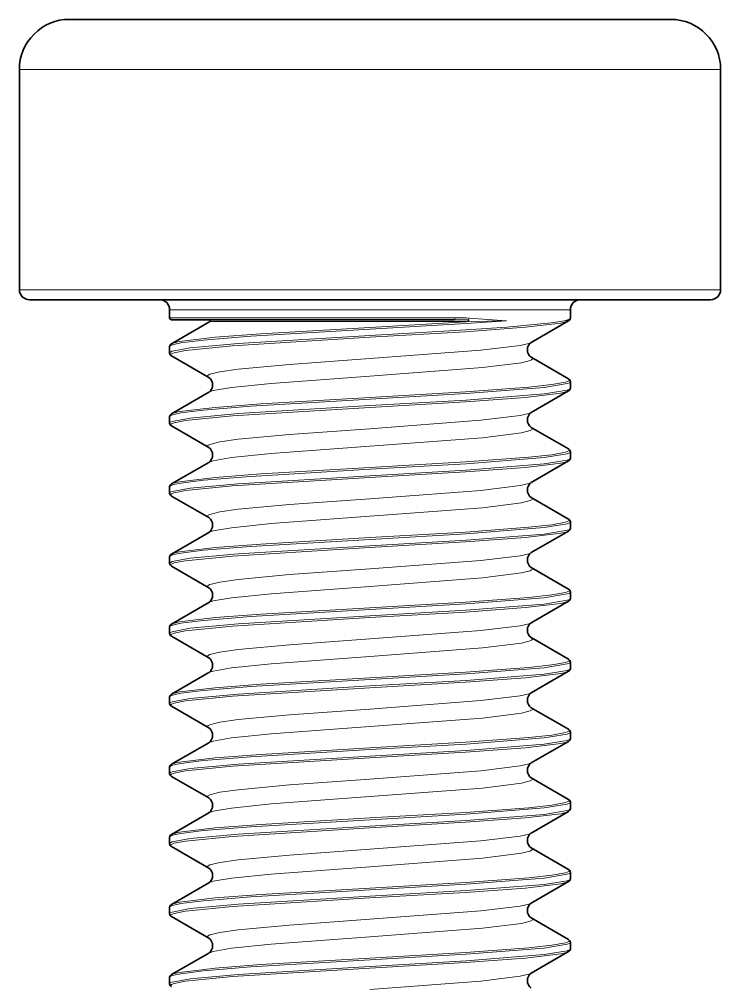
# Model space of a CAD drawing. Extents: x 276 to 976, y 40 to 757.
# Drawn here: x 594.5 to 601.5, y 747.29 to 756.95 of the extents above; entities that cross this region are included whole.
import ezdxf

# ---------------------------------------------------------------- set-up
doc = ezdxf.new("R2010")
doc.units = 0

msp = doc.modelspace()

# ---------------------------------------------------------------- linework, layer by layer
at = {"color": 7, "lineweight": 35, "ltscale": 0.110957}
msp.add_line((599.4345, 756.954), (594.9962, 756.954), dxfattribs=at)
at = {"color": 7, "lineweight": 35, "ltscale": 0.039043}
msp.add_line((600.9962, 756.954), (599.4345, 756.954), dxfattribs=at)
at = {"color": 7, "lineweight": 13, "ltscale": 0.129449}
for p, q in [((599.6742, 756.454), (594.4962, 756.454)), ((599.6742, 754.254), (594.4962, 754.254))]:
    msp.add_line(p, q, dxfattribs=at)
at = {"color": 7, "lineweight": 35, "ltscale": 0.055}
for p, q in [((594.4962, 754.254), (594.4962, 756.454)), ((601.4962, 754.254), (601.4962, 756.454))]:
    msp.add_line(p, q, dxfattribs=at)
at = {"color": 7, "lineweight": 13, "ltscale": 0.045551}
for p, q in [((601.4962, 756.454), (599.6742, 756.454)), ((601.4962, 754.254), (599.6742, 754.254))]:
    msp.add_line(p, q, dxfattribs=at)
at = {"color": 7, "lineweight": 35, "ltscale": 0.125752}
msp.add_line((599.6263, 754.154), (594.5962, 754.154), dxfattribs=at)
at = {"color": 7, "lineweight": 35, "ltscale": 0.044247}
msp.add_line((601.3962, 754.154), (599.6263, 754.154), dxfattribs=at)
at = {"color": 7, "lineweight": 13, "ltscale": 0.073972}
msp.add_line((598.9551, 754.054), (595.9962, 754.054), dxfattribs=at)
at = {"color": 7, "lineweight": 35, "ltscale": 0.001999}
msp.add_line((595.9962, 753.974), (595.9962, 754.054), dxfattribs=at)
at = {"color": 7, "lineweight": 13, "ltscale": 0.026028}
msp.add_line((599.9962, 754.054), (598.9551, 754.054), dxfattribs=at)
at = {"color": 7, "lineweight": 35, "ltscale": 0.002075}
msp.add_line((599.9962, 753.9709), (599.9962, 754.054), dxfattribs=at)
at = {"color": 7, "lineweight": 13, "ltscale": 0.071237}
msp.add_line((598.8457, 753.974), (595.9962, 753.974), dxfattribs=at)
at = {"color": 7, "lineweight": 35, "ltscale": 0.070525}
msp.add_line((598.8372, 753.954), (596.0162, 753.954), dxfattribs=at)
at = {"color": 7, "lineweight": 13, "ltscale": 0.002783}
msp.add_line((598.8372, 753.954), (598.9485, 753.9532), dxfattribs=at)
at = {"color": 7, "lineweight": 13, "ltscale": 0.002735}
msp.add_line((598.8457, 753.974), (598.9551, 753.9716), dxfattribs=at)
at = {"color": 7, "lineweight": 13, "ltscale": 0.000763063}
msp.add_line((598.9485, 753.9532), (598.9791, 753.9526), dxfattribs=at)
at = {"color": 7, "lineweight": 13, "ltscale": 0.000745768}
msp.add_line((598.9551, 753.9716), (598.9849, 753.9699), dxfattribs=at)
at = {"color": 7, "lineweight": 13, "ltscale": 0.010136}
msp.add_line((599.3596, 753.944), (598.9551, 753.9161), dxfattribs=at)
at = {"color": 7, "lineweight": 13, "ltscale": 0.009515}
msp.add_line((598.9791, 753.9353), (599.3596, 753.944), dxfattribs=at)
at = {"color": 7, "lineweight": 13, "ltscale": 0.00939}
msp.add_line((598.9849, 753.9699), (599.3596, 753.944), dxfattribs=at)
at = {"color": 7, "lineweight": 35, "ltscale": 0.010724}
for p, q in [((599.9769, 753.9429), (599.606, 753.7275)), ((596.0155, 753.7135), (596.3864, 753.929)), ((596.0155, 753.593), (596.3865, 753.3776)), ((599.9769, 753.3635), (599.606, 753.5789)), ((596.0155, 753.0135), (596.3865, 753.2289)), ((599.9769, 753.2429), (599.606, 753.0275)), ((596.0155, 752.8929), (596.3865, 752.6776)), ((599.9769, 752.6635), (599.606, 752.8789)), ((596.0155, 752.3135), (596.3865, 752.5289)), ((596.0155, 752.1929), (596.3865, 751.9775)), ((596.0155, 751.6135), (596.3865, 751.8289)), ((599.9769, 751.843), (599.606, 751.6276)), ((596.0155, 751.4929), (596.3865, 751.2775)), ((599.9769, 751.2635), (599.606, 751.4789)), ((599.9769, 751.1429), (599.606, 750.9276)), ((596.0155, 750.9135), (596.3865, 751.1289)), ((599.9769, 750.5635), (599.606, 750.7789)), ((599.9769, 750.4429), (599.606, 750.2275)), ((596.0155, 750.093), (596.3865, 749.8776)), ((599.9769, 749.8635), (599.606, 750.0789)), ((596.0155, 749.5135), (596.3865, 749.7289)), ((599.9769, 749.7429), (599.606, 749.5275)), ((596.0155, 749.3929), (596.3865, 749.1776)), ((599.9769, 749.1635), (599.606, 749.3789)), ((596.0155, 748.8135), (596.3865, 749.0289)), ((596.0155, 748.6929), (596.3865, 748.4775)), ((599.9769, 748.343), (599.606, 748.1276)), ((596.0155, 748.1135), (596.3865, 748.3289)), ((596.0155, 747.9929), (596.3865, 747.7775)), ((599.9769, 747.7635), (599.606, 747.9789)), ((596.0155, 747.4135), (596.3865, 747.6289)), ((599.9769, 747.6429), (599.606, 747.4276))]:
    msp.add_line(p, q, dxfattribs=at)
at = {"color": 7, "lineweight": 35, "ltscale": 0.000331119}
msp.add_line((599.9875, 753.9509), (599.9769, 753.9429), dxfattribs=at)
at = {"color": 7, "lineweight": 35, "ltscale": 0.000114938}
msp.add_line((599.9962, 753.9709), (599.9958, 753.9664), dxfattribs=at)
at = {"color": 7, "lineweight": 13, "ltscale": 2.61188e-05}
msp.add_line((599.9961, 753.9699), (599.9962, 753.9709), dxfattribs=at)
at = {"color": 7, "lineweight": 35, "ltscale": 0.000319842}
msp.add_line((596.3967, 753.9365), (596.3864, 753.929), dxfattribs=at)
at = {"color": 7, "lineweight": 13, "ltscale": 0.00037684}
msp.add_line((596.3864, 753.929), (596.4001, 753.9353), dxfattribs=at)
at = {"color": 7, "lineweight": 13, "ltscale": 9.07609e-05}
msp.add_line((596.4001, 753.9353), (596.3966, 753.9363), dxfattribs=at)
at = {"color": 7, "lineweight": 13, "ltscale": 0.039903}
msp.add_line((597.9962, 753.9353), (596.4001, 753.9353), dxfattribs=at)
at = {"color": 7, "lineweight": 13, "ltscale": 0.024036}
for p, q in [((598.9551, 753.8517), (597.9952, 753.796)), ((598.9551, 753.1517), (597.9952, 753.096)), ((598.9551, 752.4518), (597.9952, 752.396)), ((598.9551, 751.7518), (597.9952, 751.696)), ((598.9551, 751.0518), (597.9952, 750.996)), ((598.9551, 750.3517), (597.9952, 750.296)), ((598.9551, 749.6517), (597.9952, 749.596)), ((598.9551, 748.9518), (597.9952, 748.896)), ((598.9551, 748.2518), (597.9952, 748.196)), ((598.9551, 747.5518), (597.9952, 747.496))]:
    msp.add_line(p, q, dxfattribs=at)
at = {"color": 7, "lineweight": 13, "ltscale": 0.024571}
msp.add_line((598.9791, 753.9353), (597.9962, 753.9353), dxfattribs=at)
at = {"color": 7, "lineweight": 13, "ltscale": 0.02387}
for p, q in [((597.9962, 753.8777), (598.9494, 753.9334)), ((597.9962, 753.1777), (598.9494, 753.2334)), ((597.9962, 752.4778), (598.9494, 752.5334)), ((597.9962, 751.7778), (598.9494, 751.8334)), ((597.9962, 751.0778), (598.9494, 751.1334)), ((597.9962, 750.3777), (598.9494, 750.4334)), ((597.9962, 749.6777), (598.9494, 749.7334)), ((597.9962, 748.9778), (598.9494, 749.0334)), ((597.9962, 748.2778), (598.9494, 748.3334)), ((597.9962, 747.5778), (598.9494, 747.6334))]:
    msp.add_line(p, q, dxfattribs=at)
at = {"color": 7, "lineweight": 13, "ltscale": 0.023988}
for p, q in [((597.9972, 753.8605), (598.9551, 753.9161)), ((597.9972, 753.1605), (598.9551, 753.2161)), ((597.9972, 752.4604), (598.9551, 752.5161)), ((597.9972, 750.3605), (598.9551, 750.4161)), ((597.9972, 749.6605), (598.9551, 749.7161)), ((597.9972, 748.9604), (598.9551, 749.0161))]:
    msp.add_line(p, q, dxfattribs=at)
at = {"color": 7, "lineweight": 13, "ltscale": 0.000743084}
msp.add_line((598.9791, 753.9353), (598.9494, 753.9334), dxfattribs=at)
at = {"color": 7, "lineweight": 13, "ltscale": 0.023913}
for p, q in [((598.9511, 753.8345), (597.9962, 753.7787)), ((598.9511, 753.1345), (597.9962, 753.0787)), ((598.9511, 752.4344), (597.9962, 752.3787)), ((598.9511, 751.7345), (597.9962, 751.6787)), ((598.9511, 751.0345), (597.9962, 750.9787)), ((598.9511, 750.3345), (597.9962, 750.2787)), ((598.9511, 749.6345), (597.9962, 749.5787)), ((598.9511, 748.9344), (597.9962, 748.8787)), ((598.9511, 748.2345), (597.9962, 748.1787)), ((598.9511, 747.5345), (597.9962, 747.4787))]:
    msp.add_line(p, q, dxfattribs=at)
at = {"color": 7, "lineweight": 35, "ltscale": 0.001608}
for p, q in [((595.9962, 753.6211), (595.9962, 753.6854)), ((595.9962, 752.9211), (595.9962, 752.9854)), ((599.9962, 752.571), (599.9962, 752.6354)), ((595.9962, 752.2211), (595.9962, 752.2854)), ((599.9962, 751.8711), (599.9962, 751.9354)), ((599.9962, 751.1711), (599.9962, 751.2354)), ((595.9962, 750.821), (595.9962, 750.8854)), ((599.9962, 750.4711), (599.9962, 750.5354)), ((595.9962, 750.1211), (595.9962, 750.1854)), ((595.9962, 749.4211), (595.9962, 749.4854)), ((599.9962, 749.071), (599.9962, 749.1354)), ((595.9962, 748.7211), (595.9962, 748.7854)), ((599.9962, 748.3711), (599.9962, 748.4354)), ((599.9962, 747.6711), (599.9962, 747.7354)), ((595.9962, 747.321), (595.9962, 747.3854))]:
    msp.add_line(p, q, dxfattribs=at)
at = {"color": 7, "lineweight": 35, "ltscale": 0.00161}
for p, q in [((599.9962, 753.2711), (599.9962, 753.3354)), ((595.9962, 751.5211), (595.9962, 751.5854)), ((599.9962, 749.7711), (599.9962, 749.8354)), ((595.9962, 748.0211), (595.9962, 748.0854))]:
    msp.add_line(p, q, dxfattribs=at)
at = {"color": 7, "lineweight": 35, "ltscale": 0.010725}
for p, q in [((599.9769, 752.543), (599.606, 752.3275)), ((599.9769, 751.9635), (599.606, 752.179)), ((596.0155, 750.793), (596.3865, 750.5775)), ((596.0155, 750.2135), (596.3865, 750.429)), ((599.9769, 749.043), (599.606, 748.8275)), ((599.9769, 748.4635), (599.606, 748.679))]:
    msp.add_line(p, q, dxfattribs=at)
at = {"color": 7, "lineweight": 13, "ltscale": 0.023987}
for p, q in [((597.9972, 751.7605), (598.9551, 751.8161)), ((597.9972, 751.0605), (598.9551, 751.1161)), ((597.9972, 748.2605), (598.9551, 748.3161)), ((597.9972, 747.5605), (598.9551, 747.6161))]:
    msp.add_line(p, q, dxfattribs=at)
at = {"color": 7, "lineweight": 13}
for points in [[(599.9769, 753.9429), (599.9596, 753.9355), (599.8994, 753.9207), (599.5469, 753.8782), (598.9511, 753.8345)], [(599.9374, 753.944), (599.8037, 753.9218), (599.363, 753.8799), (598.9551, 753.8517)], [(599.9374, 753.944), (599.9767, 753.9554), (599.9885, 753.9612), (599.9949, 753.967), (599.9961, 753.9699)], [(595.9962, 753.6854), (595.9967, 753.6879), (596.0007, 753.6929), (596.0088, 753.6979), (596.0367, 753.7079), (596.1065, 753.7226), (596.3334, 753.751), (596.8068, 753.7894), (597.9972, 753.8605)], [(596.0155, 753.7135), (596.033, 753.7211), (596.0938, 753.736), (596.4506, 753.7787), (596.9064, 753.8132), (597.9962, 753.8777)], [(597.9952, 753.796), (596.6789, 753.7159), (596.2016, 753.672), (596.0201, 753.6383), (596.0036, 753.6307), (595.9989, 753.6268), (595.9965, 753.623), (595.9962, 753.6211)], [(597.9962, 753.7787), (596.6222, 753.6938), (596.1538, 753.6469), (596.0419, 753.6249), (596.0142, 753.6136), (596.0082, 753.6086), (596.0067, 753.6061), (596.0063, 753.6024), (596.007, 753.6005), (596.0101, 753.5967), (596.0155, 753.593)], [(597.9962, 753.5657), (599.1022, 753.6494), (599.4955, 753.6973), (599.5815, 753.7173), (599.606, 753.7275)], [(596.3865, 753.3776), (596.3788, 753.3832), (596.3765, 753.386), (596.3751, 753.3903), (596.3753, 753.3924), (596.3774, 753.3967), (596.3818, 753.4009), (596.3977, 753.4094), (596.4963, 753.4341), (596.6808, 753.4603), (597.1914, 753.5079), (597.9962, 753.5657)], [(597.9962, 753.3907), (599.1193, 753.476), (599.5099, 753.525), (599.5952, 753.5473), (599.6097, 753.5549), (599.6141, 753.5587), (599.6172, 753.5645), (599.6169, 753.5684), (599.6156, 753.5709), (599.606, 753.5789)], [(596.3865, 753.2289), (596.4324, 753.2455), (596.6139, 753.277), (597.0085, 753.3177), (597.9962, 753.3907)], [(599.9769, 753.3635), (599.9847, 753.3571), (599.9861, 753.3538), (599.9858, 753.3505), (599.9846, 753.3484), (599.9801, 753.3441), (599.9487, 753.3311), (599.8119, 753.3058), (599.5825, 753.2805), (598.9494, 753.2334)], [(599.9962, 753.3354), (599.9958, 753.3333), (599.9927, 753.3289), (599.9867, 753.3245), (599.9655, 753.3159), (599.7357, 753.278), (598.9551, 753.2161)], [(599.9962, 753.2711), (599.9958, 753.2689), (599.9927, 753.2645), (599.9867, 753.2602), (599.9655, 753.2515), (599.7357, 753.2136), (598.9551, 753.1517)], [(596.0155, 753.0135), (596.033, 753.0211), (596.0938, 753.0359), (596.4506, 753.0787), (596.9064, 753.1132), (597.9962, 753.1777)], [(599.9769, 753.2429), (599.9596, 753.2355), (599.8994, 753.2207), (599.5469, 753.1782), (598.9511, 753.1345)], [(595.9962, 752.9854), (595.9967, 752.9879), (596.0007, 752.9929), (596.0088, 752.9979), (596.0367, 753.0079), (596.1065, 753.0226), (596.3334, 753.051), (596.8068, 753.0895), (597.9972, 753.1605)], [(597.9952, 753.096), (596.6789, 753.016), (596.2016, 752.972), (596.0201, 752.9384), (596.0036, 752.9307), (595.9989, 752.9268), (595.9965, 752.923), (595.9962, 752.9211)], [(597.9962, 753.0787), (596.6222, 752.9938), (596.1538, 752.9469), (596.0419, 752.9249), (596.0142, 752.9136), (596.0082, 752.9086), (596.0067, 752.9061), (596.0063, 752.9024), (596.007, 752.9005), (596.0101, 752.8967), (596.0155, 752.8929)], [(597.9962, 752.8657), (599.1022, 752.9494), (599.4955, 752.9973), (599.5815, 753.0173), (599.606, 753.0275)], [(597.9962, 752.6907), (599.1193, 752.776), (599.5099, 752.825), (599.5952, 752.8473), (599.6097, 752.8549), (599.6141, 752.8588), (599.6172, 752.8645), (599.6169, 752.8683), (599.6156, 752.8709), (599.606, 752.8789)], [(596.3865, 752.6776), (596.3788, 752.6832), (596.3765, 752.686), (596.3751, 752.6903), (596.3753, 752.6924), (596.3774, 752.6967), (596.3818, 752.7009), (596.3977, 752.7094), (596.4963, 752.7341), (596.6808, 752.7603), (597.1914, 752.8079), (597.9962, 752.8657)], [(596.3865, 752.5289), (596.4324, 752.5455), (596.6139, 752.577), (597.0085, 752.6177), (597.9962, 752.6907)], [(599.9769, 752.6635), (599.9847, 752.657), (599.9861, 752.6538), (599.9858, 752.6505), (599.9846, 752.6484), (599.9801, 752.644), (599.9487, 752.6311), (599.8119, 752.6058), (599.5825, 752.5806), (598.9494, 752.5334)], [(599.9962, 752.6354), (599.9958, 752.6332), (599.9927, 752.6289), (599.9867, 752.6245), (599.9655, 752.6158), (599.7357, 752.5779), (598.9551, 752.5161)], [(599.9769, 752.543), (599.9596, 752.5355), (599.8994, 752.5207), (599.5469, 752.4783), (598.9511, 752.4344)], [(599.9962, 752.571), (599.9958, 752.5688), (599.9927, 752.5645), (599.9867, 752.5602), (599.9655, 752.5515), (599.7357, 752.5135), (598.9551, 752.4518)], [(595.9962, 752.2854), (595.9967, 752.2879), (596.0007, 752.2929), (596.0088, 752.2979), (596.0367, 752.3079), (596.1065, 752.3226), (596.3334, 752.3511), (596.8068, 752.3895), (597.9972, 752.4604)], [(597.9952, 752.396), (596.6789, 752.3159), (596.2016, 752.272), (596.0201, 752.2383), (596.0036, 752.2307), (595.9989, 752.2268), (595.9965, 752.223), (595.9962, 752.2211)], [(596.0155, 752.3135), (596.033, 752.321), (596.0938, 752.3359), (596.4506, 752.3787), (596.9064, 752.4132), (597.9962, 752.4778)], [(597.9962, 752.3787), (596.6222, 752.2938), (596.1538, 752.2469), (596.0419, 752.2249), (596.0142, 752.2136), (596.0082, 752.2086), (596.0067, 752.2062), (596.0063, 752.2024), (596.007, 752.2005), (596.0101, 752.1968), (596.0155, 752.1929)], [(597.9962, 752.1658), (599.1022, 752.2494), (599.4955, 752.2972), (599.5815, 752.3173), (599.606, 752.3275)], [(596.3865, 751.9775), (596.3788, 751.9832), (596.3765, 751.986), (596.3751, 751.9903), (596.3753, 751.9924), (596.3774, 751.9967), (596.3818, 752.0009), (596.3977, 752.0093), (596.4963, 752.0341), (596.6808, 752.0603), (597.1914, 752.1078), (597.9962, 752.1658)], [(597.9962, 751.9907), (599.1193, 752.076), (599.5099, 752.125), (599.5952, 752.1473), (599.6097, 752.1549), (599.6141, 752.1588), (599.6172, 752.1645), (599.6169, 752.1683), (599.6156, 752.1709), (599.606, 752.179)], [(596.3865, 751.8289), (596.4324, 751.8455), (596.6139, 751.877), (597.0085, 751.9177), (597.9962, 751.9907)], [(599.9769, 751.9635), (599.9847, 751.957), (599.9861, 751.9538), (599.9858, 751.9506), (599.9846, 751.9484), (599.9801, 751.944), (599.9487, 751.9312), (599.8119, 751.9058), (599.5825, 751.8806), (598.9494, 751.8334)], [(599.9962, 751.9354), (599.9958, 751.9332), (599.9927, 751.9289), (599.9867, 751.9246), (599.9655, 751.9159), (599.7357, 751.8779), (598.9551, 751.8161)], [(599.9769, 751.843), (599.9596, 751.8354), (599.8994, 751.8207), (599.5469, 751.7783), (598.9511, 751.7345)], [(599.9962, 751.8711), (599.9958, 751.8689), (599.9927, 751.8645), (599.9867, 751.8602), (599.9655, 751.8515), (599.7357, 751.8136), (598.9551, 751.7518)], [(595.9962, 751.5854), (595.9967, 751.5879), (596.0007, 751.5929), (596.0088, 751.5979), (596.0367, 751.6078), (596.1065, 751.6226), (596.3334, 751.6511), (596.8068, 751.6895), (597.9972, 751.7605)], [(596.0155, 751.6135), (596.033, 751.621), (596.0938, 751.6359), (596.4506, 751.6787), (596.9064, 751.7132), (597.9962, 751.7778)], [(597.9952, 751.696), (596.6789, 751.616), (596.2016, 751.572), (596.0201, 751.5383), (596.0036, 751.5306), (595.9989, 751.5269), (595.9965, 751.5229), (595.9962, 751.5211)], [(597.9962, 751.6787), (596.6222, 751.5938), (596.1538, 751.5469), (596.0419, 751.5248), (596.0142, 751.5137), (596.0082, 751.5087), (596.0067, 751.5062), (596.0063, 751.5024), (596.007, 751.5005), (596.0101, 751.4968), (596.0155, 751.4929)], [(597.9962, 751.4657), (599.1022, 751.5494), (599.4955, 751.5973), (599.5815, 751.6173), (599.606, 751.6276)], [(596.3865, 751.2775), (596.3788, 751.2832), (596.3765, 751.286), (596.3751, 751.2903), (596.3753, 751.2924), (596.3774, 751.2967), (596.3818, 751.3009), (596.3977, 751.3093), (596.4963, 751.3341), (596.6808, 751.3603), (597.1914, 751.4078), (597.9962, 751.4657)], [(597.9962, 751.2908), (599.1193, 751.376), (599.5099, 751.4249), (599.5952, 751.4473), (599.6097, 751.455), (599.6141, 751.4587), (599.6172, 751.4645), (599.6169, 751.4683), (599.6156, 751.4709), (599.606, 751.4789)], [(596.3865, 751.1289), (596.4324, 751.1454), (596.6139, 751.177), (597.0085, 751.2178), (597.9962, 751.2908)], [(599.9769, 751.2635), (599.9847, 751.257), (599.9861, 751.2538), (599.9858, 751.2505), (599.9846, 751.2484), (599.9801, 751.244), (599.9487, 751.2311), (599.8119, 751.2058), (599.5825, 751.1805), (598.9494, 751.1334)], [(599.9962, 751.2354), (599.9958, 751.2332), (599.9927, 751.2289), (599.9867, 751.2245), (599.9655, 751.2158), (599.7357, 751.1779), (598.9551, 751.1161)], [(599.9769, 751.1429), (599.9596, 751.1355), (599.8994, 751.1207), (599.5469, 751.0782), (598.9511, 751.0345)], [(599.9962, 751.1711), (599.9958, 751.1689), (599.9927, 751.1646), (599.9867, 751.1602), (599.9655, 751.1515), (599.7357, 751.1135), (598.9551, 751.0518)], [(595.9962, 750.8854), (595.9967, 750.8879), (596.0007, 750.8929), (596.0088, 750.8979), (596.0367, 750.9078), (596.1065, 750.9226), (596.3334, 750.951), (596.8068, 750.9894), (597.9972, 751.0605)], [(596.0155, 750.9135), (596.033, 750.921), (596.0938, 750.9359), (596.4506, 750.9787), (596.9064, 751.0132), (597.9962, 751.0778)], [(597.9952, 750.996), (596.6789, 750.916), (596.2016, 750.872), (596.0201, 750.8383), (596.0036, 750.8307), (595.9989, 750.8268), (595.9965, 750.823), (595.9962, 750.821)], [(597.9962, 750.9787), (596.6222, 750.8938), (596.1538, 750.8469), (596.0419, 750.8248), (596.0142, 750.8137), (596.0082, 750.8087), (596.0067, 750.8062), (596.0063, 750.8024), (596.007, 750.8005), (596.0101, 750.7968), (596.0155, 750.793)], [(597.9962, 750.7657), (599.1022, 750.8494), (599.4955, 750.8973), (599.5815, 750.9173), (599.606, 750.9276)], [(596.3865, 750.5775), (596.3788, 750.5832), (596.3765, 750.5861), (596.3751, 750.5903), (596.3753, 750.5924), (596.3774, 750.5967), (596.3818, 750.6009), (596.3977, 750.6094), (596.4963, 750.6341), (596.6808, 750.6603), (597.1914, 750.7079), (597.9962, 750.7657)], [(597.9962, 750.5908), (599.1193, 750.676), (599.5099, 750.725), (599.5952, 750.7473), (599.6097, 750.7549), (599.6141, 750.7587), (599.6172, 750.7645), (599.6169, 750.7683), (599.6156, 750.7709), (599.606, 750.7789)], [(596.3865, 750.429), (596.4324, 750.4454), (596.6139, 750.477), (597.0085, 750.5178), (597.9962, 750.5908)], [(599.9769, 750.5635), (599.9847, 750.557), (599.9861, 750.5538), (599.9858, 750.5505), (599.9846, 750.5483), (599.9801, 750.5441), (599.9487, 750.5311), (599.8119, 750.5058), (599.5825, 750.4805), (598.9494, 750.4334)], [(599.9962, 750.5354), (599.9958, 750.5332), (599.9927, 750.5289), (599.9867, 750.5245), (599.9655, 750.5159), (599.7357, 750.4779), (598.9551, 750.4161)], [(599.9962, 750.4711), (599.9958, 750.4689), (599.9927, 750.4645), (599.9867, 750.4602), (599.9655, 750.4515), (599.7357, 750.4136), (598.9551, 750.3517)], [(596.0155, 750.2135), (596.033, 750.2211), (596.0938, 750.236), (596.4506, 750.2787), (596.9064, 750.3132), (597.9962, 750.3777)], [(599.9769, 750.4429), (599.9596, 750.4355), (599.8994, 750.4207), (599.5469, 750.3782), (598.9511, 750.3345)], [(595.9962, 750.1854), (595.9967, 750.1879), (596.0007, 750.1929), (596.0088, 750.1979), (596.0367, 750.2079), (596.1065, 750.2226), (596.3334, 750.251), (596.8068, 750.2894), (597.9972, 750.3605)], [(597.9952, 750.296), (596.6789, 750.2159), (596.2016, 750.172), (596.0201, 750.1383), (596.0036, 750.1307), (595.9989, 750.1268), (595.9965, 750.123), (595.9962, 750.1211)], [(597.9962, 750.2787), (596.6222, 750.1938), (596.1538, 750.1469), (596.0419, 750.1249), (596.0142, 750.1136), (596.0082, 750.1086), (596.0067, 750.1061), (596.0063, 750.1024), (596.007, 750.1005), (596.0101, 750.0967), (596.0155, 750.093)], [(597.9962, 750.0657), (599.1022, 750.1494), (599.4955, 750.1973), (599.5815, 750.2173), (599.606, 750.2275)], [(597.9962, 749.8907), (599.1193, 749.976), (599.5099, 750.025), (599.5952, 750.0473), (599.6097, 750.0549), (599.6141, 750.0587), (599.6172, 750.0645), (599.6169, 750.0684), (599.6156, 750.0709), (599.606, 750.0789)], [(596.3865, 749.8776), (596.3788, 749.8832), (596.3765, 749.886), (596.3751, 749.8903), (596.3753, 749.8924), (596.3774, 749.8967), (596.3818, 749.9009), (596.3977, 749.9094), (596.4963, 749.9341), (596.6808, 749.9603), (597.1914, 750.0079), (597.9962, 750.0657)], [(596.3865, 749.7289), (596.4324, 749.7455), (596.6139, 749.777), (597.0085, 749.8177), (597.9962, 749.8907)], [(599.9769, 749.8635), (599.9847, 749.8571), (599.9861, 749.8538), (599.9858, 749.8505), (599.9846, 749.8484), (599.9801, 749.8441), (599.9487, 749.8311), (599.8119, 749.8058), (599.5825, 749.7805), (598.9494, 749.7334)], [(599.9962, 749.8354), (599.9958, 749.8333), (599.9927, 749.8289), (599.9867, 749.8245), (599.9655, 749.8159), (599.7357, 749.778), (598.9551, 749.7161)], [(599.9769, 749.7429), (599.9596, 749.7355), (599.8994, 749.7207), (599.5469, 749.6782), (598.9511, 749.6345)], [(599.9962, 749.7711), (599.9958, 749.7689), (599.9927, 749.7645), (599.9867, 749.7602), (599.9655, 749.7515), (599.7357, 749.7136), (598.9551, 749.6517)], [(595.9962, 749.4854), (595.9967, 749.4879), (596.0007, 749.4929), (596.0088, 749.4979), (596.0367, 749.5079), (596.1065, 749.5226), (596.3334, 749.551), (596.8068, 749.5895), (597.9972, 749.6605)], [(597.9952, 749.596), (596.6789, 749.516), (596.2016, 749.472), (596.0201, 749.4384), (596.0036, 749.4307), (595.9989, 749.4268), (595.9965, 749.423), (595.9962, 749.4211)], [(596.0155, 749.5135), (596.033, 749.5211), (596.0938, 749.5359), (596.4506, 749.5787), (596.9064, 749.6132), (597.9962, 749.6777)], [(597.9962, 749.5787), (596.6222, 749.4938), (596.1538, 749.4469), (596.0419, 749.4249), (596.0142, 749.4136), (596.0082, 749.4086), (596.0067, 749.4061), (596.0063, 749.4024), (596.007, 749.4005), (596.0101, 749.3967), (596.0155, 749.3929)], [(597.9962, 749.3657), (599.1022, 749.4494), (599.4955, 749.4973), (599.5815, 749.5173), (599.606, 749.5275)], [(596.3865, 749.1776), (596.3788, 749.1832), (596.3765, 749.186), (596.3751, 749.1903), (596.3753, 749.1924), (596.3774, 749.1967), (596.3818, 749.2009), (596.3977, 749.2094), (596.4963, 749.2341), (596.6808, 749.2603), (597.1914, 749.3079), (597.9962, 749.3657)], [(597.9962, 749.1907), (599.1193, 749.276), (599.5099, 749.325), (599.5952, 749.3473), (599.6097, 749.3549), (599.6141, 749.3588), (599.6172, 749.3645), (599.6169, 749.3683), (599.6156, 749.3709), (599.606, 749.3789)], [(596.3865, 749.0289), (596.4324, 749.0455), (596.6139, 749.077), (597.0085, 749.1177), (597.9962, 749.1907)], [(599.9769, 749.1635), (599.9847, 749.157), (599.9861, 749.1538), (599.9858, 749.1505), (599.9846, 749.1484), (599.9801, 749.144), (599.9487, 749.1311), (599.8119, 749.1058), (599.5825, 749.0806), (598.9494, 749.0334)], [(599.9962, 749.1354), (599.9958, 749.1332), (599.9927, 749.1289), (599.9867, 749.1245), (599.9655, 749.1158), (599.7357, 749.0779), (598.9551, 749.0161)], [(599.9769, 749.043), (599.9596, 749.0355), (599.8994, 749.0207), (599.5469, 748.9783), (598.9511, 748.9344)], [(599.9962, 749.071), (599.9958, 749.0688), (599.9927, 749.0645), (599.9867, 749.0602), (599.9655, 749.0515), (599.7357, 749.0135), (598.9551, 748.9518)], [(595.9962, 748.7854), (595.9967, 748.7879), (596.0007, 748.7929), (596.0088, 748.7979), (596.0367, 748.8079), (596.1065, 748.8226), (596.3334, 748.8511), (596.8068, 748.8895), (597.9972, 748.9604)], [(596.0155, 748.8135), (596.033, 748.821), (596.0938, 748.8359), (596.4506, 748.8787), (596.9064, 748.9132), (597.9962, 748.9778)], [(597.9952, 748.896), (596.6789, 748.8159), (596.2016, 748.772), (596.0201, 748.7383), (596.0036, 748.7307), (595.9989, 748.7268), (595.9965, 748.723), (595.9962, 748.7211)], [(597.9962, 748.8787), (596.6222, 748.7938), (596.1538, 748.7469), (596.0419, 748.7249), (596.0142, 748.7136), (596.0082, 748.7086), (596.0067, 748.7062), (596.0063, 748.7024), (596.007, 748.7005), (596.0101, 748.6968), (596.0155, 748.6929)], [(597.9962, 748.6658), (599.1022, 748.7494), (599.4955, 748.7972), (599.5815, 748.8173), (599.606, 748.8275)], [(596.3865, 748.4775), (596.3788, 748.4832), (596.3765, 748.486), (596.3751, 748.4903), (596.3753, 748.4924), (596.3774, 748.4967), (596.3818, 748.5009), (596.3977, 748.5093), (596.4963, 748.5341), (596.6808, 748.5603), (597.1914, 748.6078), (597.9962, 748.6658)], [(597.9962, 748.4907), (599.1193, 748.576), (599.5099, 748.625), (599.5952, 748.6473), (599.6097, 748.6549), (599.6141, 748.6588), (599.6172, 748.6645), (599.6169, 748.6683), (599.6156, 748.6709), (599.606, 748.679)], [(596.3865, 748.3289), (596.4324, 748.3455), (596.6139, 748.377), (597.0085, 748.4177), (597.9962, 748.4907)], [(599.9769, 748.4635), (599.9847, 748.457), (599.9861, 748.4538), (599.9858, 748.4506), (599.9846, 748.4484), (599.9801, 748.444), (599.9487, 748.4312), (599.8119, 748.4058), (599.5825, 748.3806), (598.9494, 748.3334)], [(599.9962, 748.4354), (599.9958, 748.4332), (599.9927, 748.4289), (599.9867, 748.4246), (599.9655, 748.4159), (599.7357, 748.3779), (598.9551, 748.3161)], [(599.9769, 748.343), (599.9596, 748.3354), (599.8994, 748.3207), (599.5469, 748.2783), (598.9511, 748.2345)], [(599.9962, 748.3711), (599.9958, 748.3689), (599.9927, 748.3645), (599.9867, 748.3602), (599.9655, 748.3515), (599.7357, 748.3136), (598.9551, 748.2518)], [(595.9962, 748.0854), (595.9967, 748.0879), (596.0007, 748.0929), (596.0088, 748.0979), (596.0367, 748.1078), (596.1065, 748.1226), (596.3334, 748.1511), (596.8068, 748.1895), (597.9972, 748.2605)], [(596.0155, 748.1135), (596.033, 748.121), (596.0938, 748.1359), (596.4506, 748.1787), (596.9064, 748.2132), (597.9962, 748.2778)], [(597.9952, 748.196), (596.6789, 748.116), (596.2016, 748.072), (596.0201, 748.0383), (596.0036, 748.0306), (595.9989, 748.0269), (595.9965, 748.0229), (595.9962, 748.0211)], [(597.9962, 748.1787), (596.6222, 748.0938), (596.1538, 748.0469), (596.0419, 748.0248), (596.0142, 748.0137), (596.0082, 748.0087), (596.0067, 748.0062), (596.0063, 748.0024), (596.007, 748.0005), (596.0101, 747.9968), (596.0155, 747.9929)], [(597.9962, 747.9657), (599.1022, 748.0494), (599.4955, 748.0973), (599.5815, 748.1173), (599.606, 748.1276)], [(596.3865, 747.7775), (596.3788, 747.7832), (596.3765, 747.786), (596.3751, 747.7903), (596.3753, 747.7924), (596.3774, 747.7967), (596.3818, 747.8009), (596.3977, 747.8093), (596.4963, 747.8341), (596.6808, 747.8603), (597.1914, 747.9078), (597.9962, 747.9657)], [(597.9962, 747.7908), (599.1193, 747.876), (599.5099, 747.9249), (599.5952, 747.9473), (599.6097, 747.955), (599.6141, 747.9587), (599.6172, 747.9645), (599.6169, 747.9683), (599.6156, 747.9709), (599.606, 747.9789)], [(596.3865, 747.6289), (596.4324, 747.6454), (596.6139, 747.677), (597.0085, 747.7178), (597.9962, 747.7908)], [(599.9769, 747.7635), (599.9847, 747.757), (599.9861, 747.7538), (599.9858, 747.7505), (599.9846, 747.7484), (599.9801, 747.744), (599.9487, 747.7311), (599.8119, 747.7058), (599.5825, 747.6805), (598.9494, 747.6334)], [(599.9962, 747.7354), (599.9958, 747.7332), (599.9927, 747.7289), (599.9867, 747.7245), (599.9655, 747.7158), (599.7357, 747.6779), (598.9551, 747.6161)], [(599.9962, 747.6711), (599.9958, 747.6689), (599.9927, 747.6646), (599.9867, 747.6602), (599.9655, 747.6515), (599.7357, 747.6135), (598.9551, 747.5518)], [(596.0155, 747.4135), (596.033, 747.421), (596.0938, 747.4359), (596.4506, 747.4787), (596.9064, 747.5132), (597.9962, 747.5778)], [(599.9769, 747.6429), (599.9596, 747.6355), (599.8994, 747.6207), (599.5469, 747.5782), (598.9511, 747.5345)], [(595.9962, 747.3854), (595.9967, 747.3879), (596.0007, 747.3929), (596.0088, 747.3979), (596.0367, 747.4078), (596.1065, 747.4226), (596.3334, 747.451), (596.8068, 747.4894), (597.9972, 747.5605)], [(597.9952, 747.496), (596.6789, 747.416), (596.2016, 747.372), (596.0201, 747.3383), (596.0036, 747.3307), (595.9989, 747.3268), (595.9965, 747.323), (595.9962, 747.321)], [(597.9962, 747.4787), (596.6222, 747.3938), (596.1538, 747.3469), (596.0419, 747.3248), (596.0142, 747.3137), (596.0082, 747.3087), (596.0067, 747.3062), (596.0063, 747.3024), (596.007, 747.3005), (596.0101, 747.2968), (596.0155, 747.293)], [(597.9962, 747.2657), (599.1022, 747.3494), (599.4955, 747.3973), (599.5815, 747.4173), (599.606, 747.4276)]]:
    msp.add_lwpolyline(points, dxfattribs=at)
at = {"color": 7, "lineweight": 35}
for centre, radius, start, end in [((594.9962, 756.454), 0.5, 90, 180.00001), ((600.9962, 756.454), 0.5, 0, 90), ((594.5963, 754.254), 0.1, 180.03363, 269.96637), ((601.3961, 754.254), 0.1, 270.03363, 359.96637), ((595.8961, 754.0539), 0.1, 0.03362, 89.96638), ((600.0963, 754.0539), 0.1, 90.03362, 179.96637), ((596.0162, 753.974), 0.02, 180.03363, 269.96636), ((596.39, 753.9439), 0.01, 312.21536, 89.26079), ((599.9685, 753.9709), 0.0277, 313.58288, 350.44257), ((596.0294, 753.683), 0.0334, 114.52242, 175.76271), ((599.6548, 753.6547), 0.0879, 123.83809, 180.9616), ((599.6548, 753.6517), 0.0879, 179.03842, 236.16191), ((596.0291, 753.6234), 0.0331, 183.96969, 245.95778), ((596.3376, 753.3047), 0.0879, 359.03833, 56.1619), ((599.963, 753.3329), 0.0334, 4.23728, 65.4776), ((596.3376, 753.3018), 0.0879, 303.83808, 0.96151), ((599.9633, 753.2733), 0.0331, 294.04223, 356.0303), ((596.0294, 752.983), 0.0334, 114.52238, 175.76275), ((599.6548, 752.9547), 0.0879, 123.83809, 180.96159), ((596.0291, 752.9233), 0.0331, 183.9697, 245.95778), ((599.6548, 752.9518), 0.0879, 179.03841, 236.16191), ((596.3376, 752.6047), 0.0879, 359.03839, 56.16191), ((596.3376, 752.6017), 0.0879, 303.83809, 0.96157), ((599.963, 752.6329), 0.0334, 4.23728, 65.47759), ((599.9633, 752.5734), 0.0331, 294.04222, 356.03031), ((596.0294, 752.283), 0.0334, 114.5224, 175.76272), ((599.6548, 752.2547), 0.0879, 123.83809, 180.96164), ((596.0291, 752.2233), 0.0331, 183.9697, 245.95777), ((599.6548, 752.2518), 0.0879, 179.03846, 236.16191), ((596.3376, 751.9047), 0.0879, 359.03847, 56.16191), ((599.963, 751.933), 0.0334, 4.23726, 65.47761), ((596.3376, 751.9017), 0.0879, 303.8381, 0.96165), ((599.9633, 751.8734), 0.0331, 294.04222, 356.0303), ((599.6548, 751.5547), 0.0879, 123.83809, 180.96159), ((596.0294, 751.5829), 0.0334, 114.52243, 175.76269), ((599.6548, 751.5518), 0.0879, 179.03841, 236.16191), ((596.0291, 751.5233), 0.0331, 183.96969, 245.95778), ((596.3376, 751.2047), 0.0879, 359.03835, 56.1619), ((599.963, 751.233), 0.0334, 4.23729, 65.47759), ((596.3376, 751.2018), 0.0879, 303.83809, 0.96153), ((599.9633, 751.1733), 0.0331, 294.04224, 356.03029), ((596.0294, 750.8829), 0.0334, 114.52239, 175.76275), ((599.6548, 750.8547), 0.0879, 123.83808, 180.96149), ((599.6548, 750.8517), 0.0879, 179.03831, 236.16189), ((596.0291, 750.8234), 0.0331, 183.9697, 245.95777), ((596.3376, 750.5047), 0.0879, 359.03843, 56.16191), ((599.963, 750.533), 0.0334, 4.23732, 65.47757), ((596.3376, 750.5018), 0.0879, 303.83809, 0.96161), ((599.9633, 750.4733), 0.0331, 294.04222, 356.0303), ((596.0294, 750.183), 0.0334, 114.52241, 175.76271), ((599.6548, 750.1547), 0.0879, 123.83809, 180.96162), ((596.0291, 750.1234), 0.0331, 183.9697, 245.95777), ((599.6548, 750.1517), 0.0879, 179.03844, 236.16191), ((596.3376, 749.8047), 0.0879, 359.03843, 56.16191), ((596.3376, 749.8018), 0.0879, 303.83809, 0.96161), ((599.963, 749.8329), 0.0334, 4.23727, 65.4776), ((599.9633, 749.7733), 0.0331, 294.04222, 356.0303), ((596.0294, 749.483), 0.0334, 114.52241, 175.76271), ((599.6548, 749.4547), 0.0879, 123.83809, 180.9616), ((596.0291, 749.4233), 0.0331, 183.9697, 245.95777), ((599.6548, 749.4518), 0.0879, 179.03842, 236.16191), ((596.3376, 749.1047), 0.0879, 359.03843, 56.16191), ((599.963, 749.1329), 0.0334, 4.23727, 65.47759), ((596.3376, 749.1017), 0.0879, 303.83809, 0.96161), ((599.9633, 749.0734), 0.0331, 294.04222, 356.0303), ((599.6548, 748.7547), 0.0879, 123.83809, 180.9616), ((596.0294, 748.783), 0.0334, 114.52241, 175.76271), ((599.6548, 748.7518), 0.0879, 179.03842, 236.16191), ((596.0291, 748.7233), 0.0331, 183.9697, 245.95777), ((596.3376, 748.4047), 0.0879, 359.03841, 56.16191), ((599.963, 748.433), 0.0334, 4.23727, 65.4776), ((596.3376, 748.4017), 0.0879, 303.83809, 0.96159), ((599.9633, 748.3734), 0.0331, 294.04223, 356.0303), ((596.0294, 748.0829), 0.0334, 114.5224, 175.76272), ((599.6548, 748.0547), 0.0879, 123.83809, 180.96158), ((599.6548, 748.0518), 0.0879, 179.0384, 236.16191), ((596.0291, 748.0233), 0.0331, 183.9697, 245.95777), ((596.3376, 747.7047), 0.0879, 359.03842, 56.16191), ((599.963, 747.733), 0.0334, 4.23728, 65.47759), ((596.3376, 747.7018), 0.0879, 303.83809, 0.9616), ((599.9633, 747.6733), 0.0331, 294.04223, 356.0303), ((596.0294, 747.3829), 0.0334, 114.52241, 175.76272), ((599.6548, 747.3547), 0.0879, 123.83809, 180.96155), ((596.0291, 747.3234), 0.0331, 183.9697, 245.95777), ((599.6548, 747.3517), 0.0879, 179.03837, 236.16191)]:
    msp.add_arc(centre, radius, start, end, dxfattribs=at)
at = {"color": 7, "lineweight": 13}
for centre, radius, start, end in [((596.395, 753.944), 0.01, 300.23129, 89.88914), ((598.9969, 753.944), 0.0199, 154.1511, 205.84894), ((598.9554, 753.9698), 0.0294, 323.96012, 0.17989), ((598.9601, 753.9441), 0.0214, 335.24817, 24.32144), ((599.9368, 754.1511), 0.2067, 270.17803, 284.23691)]:
    msp.add_arc(centre, radius, start, end, dxfattribs=at)
msp.add_ellipse((598.8372, 753.974), major_axis=(0, 0.02), ratio=0.424752, start_param=3.141593, end_param=4.712389, dxfattribs=at)

doc.saveas('drawing.dxf')
